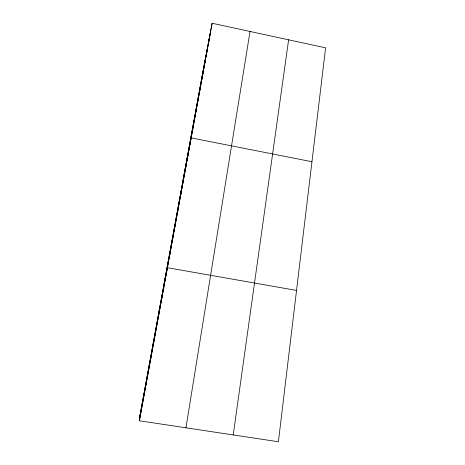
<?xml version="1.0" encoding="UTF-8"?>
<svg xmlns="http://www.w3.org/2000/svg" width="465" height="465" viewBox="0 0 465 465"><rect width="100%" height="100%" fill="white"/><g stroke="black" fill="none" stroke-linecap="round" stroke-linejoin="round"><path stroke-width="0.7" d="M139.395 420.784L139.465 418.099L202.694 72.836L212.121 23.25L325.605 47.825L278.407 441.75L139.395 420.784L212.121 23.25M233.221 434.938L288.614 39.816M185.959 427.806L250.036 31.463M139.448 418.767L205.088 60.247M139.43 419.523L207.75 46.233M139.407 420.325L210.552 31.498M208.384 43.355L209.913 35.323M203.961 67.535L205.408 59.939M206.187 55.364L207.675 47.546M201.705 79.864L203.112 72.499M197.102 105.003L198.421 98.121M199.415 92.349L200.781 85.223M194.759 117.825L196.032 111.193M192.376 130.822L193.609 124.446M184.099 174.369L191.15 137.878L311.957 161.733M187.529 157.339L188.656 151.503M185.053 170.87L186.134 165.319M182.542 184.588L183.57 179.327M179.996 198.497L180.972 193.533M177.415 212.598L178.333 207.942M174.799 226.897L175.66 222.561M172.149 241.399L172.945 237.388M169.458 256.11L170.196 252.437M163.395 287.411L167.4 267.706L296.536 290.427M164.157 285.057L164.773 282.069M161.558 299.28L162.111 296.629M158.92 313.689L159.408 311.387M156.246 328.296L156.67 326.36M153.537 343.106L153.892 341.543M150.788 358.126L151.079 356.94M148.004 373.349L148.219 372.558M145.179 388.787L145.318 388.403"/></g></svg>
